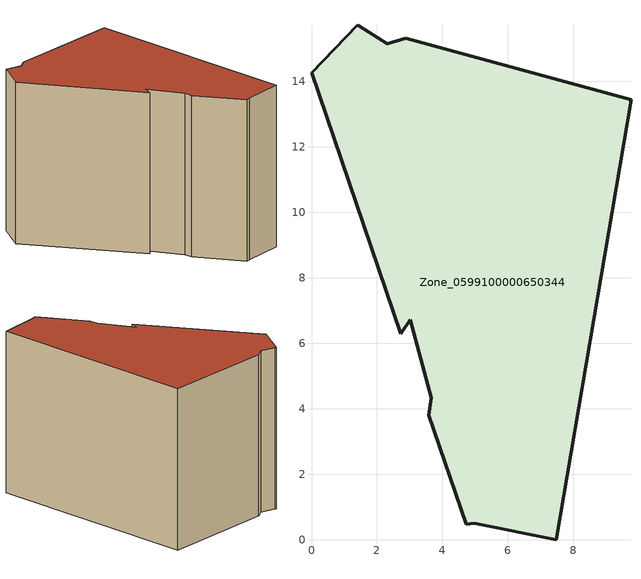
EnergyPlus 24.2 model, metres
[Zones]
Zone_0599100000650344
 floor ground (C_G): 1.45,15.71 2.32,15.14 2.88,15.32 9.76,13.44 7.48,0 4.97,0.5 4.72,0.48 3.58,3.8 3.65,4.33 3.01,6.72 2.73,6.29 0,14.26 1.39,15.72 z0
 wall outside (C_F): 9.76,13.44 2.88,15.32 2.32,15.14 1.45,15.71 1.39,15.72 0,14.26 2.73,6.29 3.01,6.72 3.65,4.33 3.58,3.8 4.72,0.48 4.97,0.5 7.48,0 9.76,13.44 z0:10.96
 roof outside (C_R): 2.32,15.14 1.45,15.71 1.39,15.72 0,14.26 2.73,6.29 3.01,6.72 3.65,4.33 3.58,3.8 4.72,0.48 4.97,0.5 7.48,0 9.76,13.44 2.88,15.32 z10.96
[BUILDING]
Pand.0599100000650344: North Axis=0; Terrain=City; Loads Convergence Tolerance Value=0.04; Temperature Convergence Tolerance Value=0.4; Solar Distribution=FullExterior; Maximum Number of Warmup Days=25; Minimum Number of Warmup Days=1
[Site:Location]
Rotterdam.The.Hague.AP_ZH_NLD Design_Conditions: Latitude=51.96; Longitude=4.45; Time Zone=1; Elevation=-4.5
[SITE:GROUNDTEMPERATURE:BUILDINGSURFACE]
18, 18, 18, 18, 18, 18, 18, 18, 18, 18, 18, 18
[MATERIAL] Thermal Absorptance=0.9; Solar Absorptance=0.7; Visible Absorptance=0.7
Name | Roughness | Thickness | Conductivity | Density | Specific Heat
G.TI.1946 | MediumSmooth | 0.15 | 1 | 540 | 1210
F.TI.1946 | Rough | 0.3 | 0.857143 | 1920 | 840
R.TI.1946 | MediumRough | 0.2 | 0.1 | 1500 | 1000
[CONSTRUCTION]
C_G: G.TI.1946
C_F: F.TI.1946
C_R: R.TI.1946
[ZONE]
Zone_0599100000650344: Type=1; Multiplier=1; Ceiling Height=Autocalculate; Volume=Autocalculate; Floor Area=autocalculate; Part of Total Floor Area=Yes
[ZONEINFILTRATION:DESIGNFLOWRATE]
Infil_Zone_0599100000650344: Zone or ZoneList or Space or SpaceList=Zone_0599100000650344; Schedule=AlwaysOn; Design Flow Rate Calculation Method=Flow/Area; Flow Rate per Floor Area=0.003; Constant Term Coefficient=1; Temperature Term Coefficient=0; Velocity Term Coefficient=0; Velocity Squared Term Coefficient=0
[HVACTEMPLATE:ZONE:IDEALLOADSAIRSYSTEM]
Zone_0599100000650344: Maximum Heating Supply Air Temperature=50; Minimum Cooling Supply Air Temperature=13; Maximum Heating Supply Air Humidity Ratio=0.0156; Minimum Cooling Supply Air Humidity Ratio=0.0077; Heating Limit=NoLimit; Cooling Limit=NoLimit; Dehumidification Control Type=ConstantSensibleHeatRatio; Cooling Sensible Heat Ratio=0.7; Dehumidification Setpoint=60; Humidification Control Type=None; Humidification Setpoint=30; Outdoor Air Method=None; Outdoor Air Flow Rate per Person=0.00944; Outdoor Air Flow Rate per Zone Floor Area=0; Outdoor Air Flow Rate per Zone=0; Demand Controlled Ventilation Type=None; Outdoor Air Economizer Type=NoEconomizer; Heat Recovery Type=None; Sensible Heat Recovery Effectiveness=0.7; Latent Heat Recovery Effectiveness=0.65
[ZONECONTROL:THERMOSTAT]
ThermostatControl_Zone_0599100000650344: Zone or ZoneList=Zone_0599100000650344; Control Type Schedule=DualSetpointControlType; Control 1=Thermostat_Zone_0599100000650344; Temperature Difference Between Cutout And Setpoint=0
[THERMOSTATSETPOINT:DUALSETPOINT]
Thermostat_Zone_0599100000650344: Heating Setpoint Temperature Schedule=HeatingSetpoint_Zone_0599100000650344; Cooling Setpoint Temperature Schedule=CoolingSetpoint_Zone_0599100000650344
[SCHEDULE:COMPACT]
HeatingSetpoint_Zone_0599100000650344: Through: 12/31, For: AllDays, Until: 24:00, 21
CoolingSetpoint_Zone_0599100000650344: Through: 12/31, For: AllDays, Until: 24:00, 24
DualSetpointControlType: Through: 12/31, For: AllDays, Until: 24:00, 4
AlwaysOn: Through: 12/31, For: AllDays, Until: 24:00, 1
